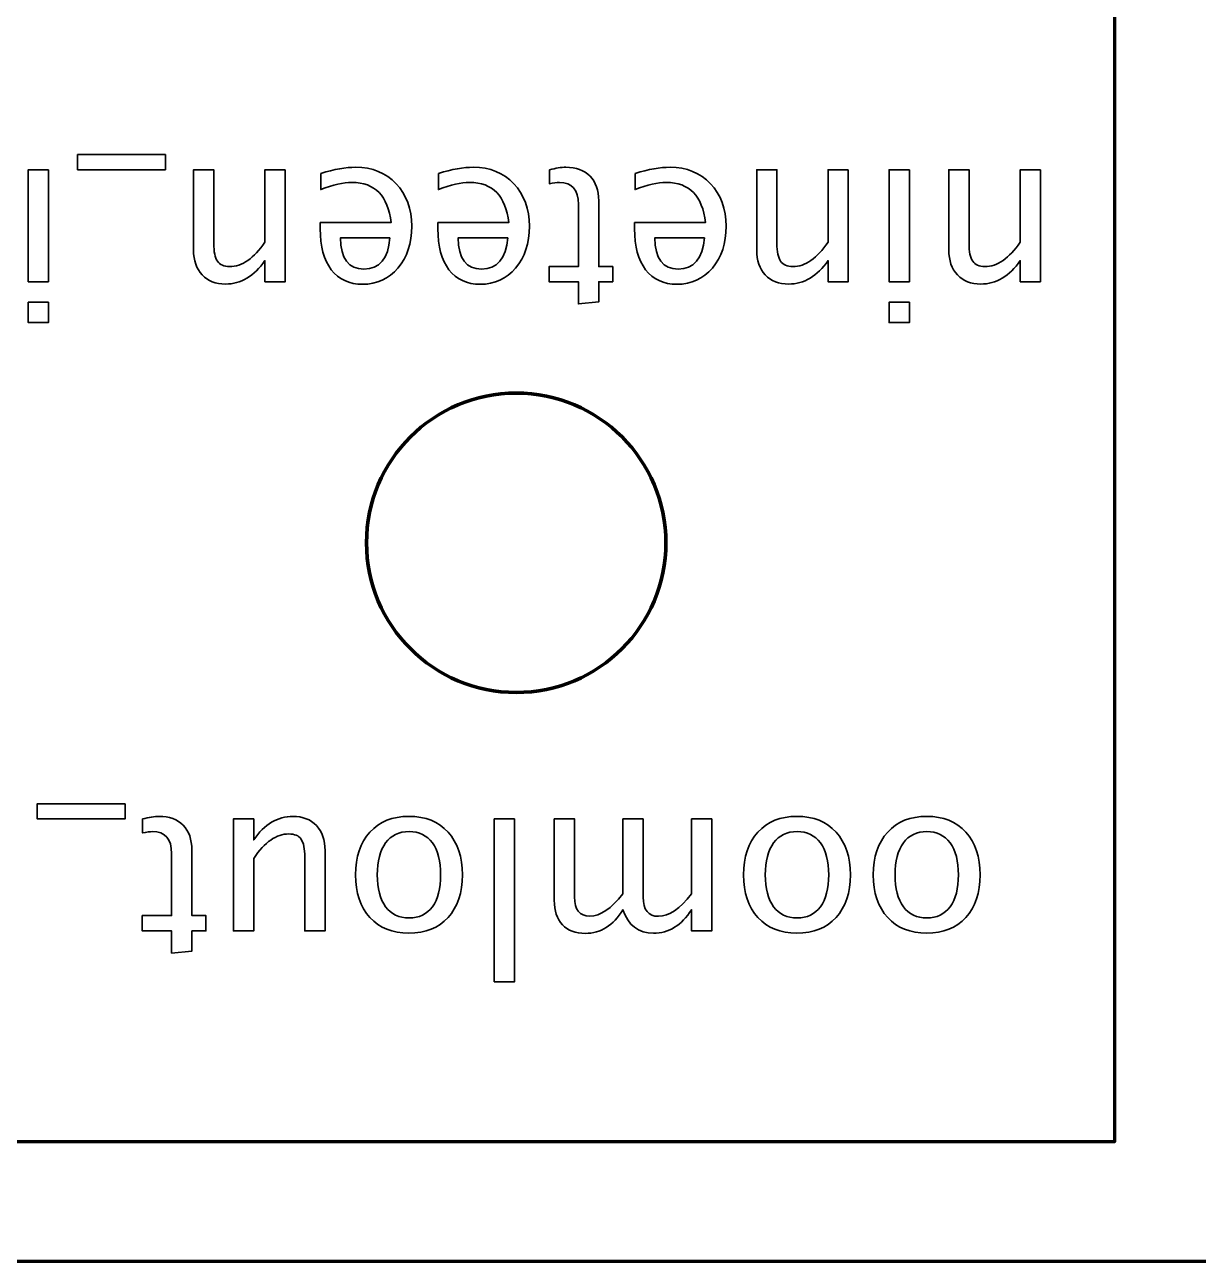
# Model space of a CAD drawing. Header units: centimetres. Extents: x -42 to 42, y -79 to 44.
# Drawn here: x 14.805 to 16.765, y -17.2 to -15.135 of the extents above; entities that cross this region are included whole.
import ezdxf

# ---------------------------------------------------------------- set-up
doc = ezdxf.new("R2010")
doc.units = ezdxf.units.CM
doc.header["$MEASUREMENT"] = 0
doc.layers.add('Layer 1', color=7, linetype='Continuous')

msp = doc.modelspace()

# ---------------------------------------------------------------- linework, layer by layer
at = {"layer": 'Layer 1', "color": 30, "lineweight": 106}
for points in [[(-18.37401, -17.00001), (16.62599, -17.00001), (16.62599, -13.00001), (-18.37401, -13.00001), (-18.37401, -17.00001)], [(12.62599, -17.00001), (16.62599, -17.00001), (16.62599, -13.00001), (12.62599, -13.00001), (12.62599, -17.00001)], [(14.62599, -17.00001), (16.62599, -17.00001), (16.62599, -15.00001), (14.62599, -15.00001), (14.62599, -17.00001)]]:
    msp.add_lwpolyline(points, close=True, dxfattribs=at)
at = {"layer": 'Layer 1', "color": 5, "lineweight": 106}
for points in [[(-18.374, -17), (16.626, -17), (16.626, -13), (-18.374, -13), (-18.374, -17)], [(12.626, -17), (16.626, -17), (16.626, -13), (12.626, -13), (12.626, -17)], [(14.626, -17), (16.626, -17), (16.626, -15), (14.626, -15), (14.626, -17)]]:
    msp.add_lwpolyline(points, close=True, dxfattribs=at)
at = {"layer": 'Layer 1', "color": 30, "lineweight": 106}
msp.add_ellipse((15.626, -16), major_axis=(0, 0.25), ratio=1, dxfattribs=at)
at = {"layer": 'Layer 1', "color": 5, "lineweight": 106}
msp.add_ellipse((15.62601, -15.99999), major_axis=(0, 0.25), ratio=1, dxfattribs=at)
at = {"layer": 'Layer 1', "lineweight": 106}
for points, knots in [([(23.08201, -13.29998), (23.08201, -13.29998), (23.08201, -16.69998), (23.08201, -16.69998), (23.08201, -16.69998), (23.08201, -16.97612), (22.85815, -17.19998), (22.58201, -17.19998), (22.58201, -17.19998), (22.58201, -17.19998), (13.18201, -17.19998), (13.18201, -17.19998), (13.18201, -17.19998), (12.90587, -17.19998), (12.68201, -16.97612), (12.68201, -16.69998), (12.68201, -16.69998), (12.68201, -16.69998), (12.68201, -13.29998), (12.68201, -13.29998), (12.68201, -13.29998), (12.68201, -13.02384), (12.90587, -12.79998), (13.18201, -12.79998), (13.18201, -12.79998), (13.18201, -12.79998), (22.58201, -12.79998), (22.58201, -12.79998), (22.58201, -12.79998), (22.85815, -12.79998), (23.08201, -13.02384), (23.08201, -13.29998)], [0, 0, 0, 0, 0.1111111, 0.1111111, 0.1111111, 0.1111111, 0.2222222, 0.2222222, 0.2222222, 0.2222222, 0.3333333, 0.3333333, 0.3333333, 0.3333333, 0.4444444, 0.4444444, 0.4444444, 0.4444444, 0.5555556, 0.5555556, 0.5555556, 0.5555556, 0.6666667, 0.6666667, 0.6666667, 0.6666667, 0.7777778, 0.7777778, 0.7777778, 0.7777778, 1, 1, 1, 1]), ([(15.62601, -16.24999), (15.48794, -16.24999), (15.37601, -16.13806), (15.37601, -15.99999), (15.37601, -15.99999), (15.37601, -15.86192), (15.48794, -15.74999), (15.62601, -15.74999), (15.62601, -15.74999), (15.76408, -15.74999), (15.87601, -15.86192), (15.87601, -15.99999), (15.87601, -15.99999), (15.87601, -16.13806), (15.76408, -16.24999), (15.62601, -16.24999)], [0, 0, 0, 0, 0.2, 0.2, 0.2, 0.2, 0.4, 0.4, 0.4, 0.4, 0.6, 0.6, 0.6, 0.6, 1, 1, 1, 1])]:
    msp.add_open_spline(points, degree=3, knots=knots, dxfattribs=at)
at = {"layer": 'Layer 1', "color": 5, "lineweight": 35}
for points, knots in [([(15.04026, -15.35158), (15.04026, -15.35158), (15.04026, -15.37698), (15.04026, -15.37698), (15.04026, -15.37698), (15.04026, -15.37698), (14.89351, -15.37698), (14.89351, -15.37698), (14.89351, -15.37698), (14.89351, -15.37698), (14.89351, -15.35158), (14.89351, -15.35158), (14.89351, -15.35158), (14.89351, -15.35158), (15.04026, -15.35158), (15.04026, -15.35158)], [0, 0, 0, 0, 0.2, 0.2, 0.2, 0.2, 0.4, 0.4, 0.4, 0.4, 0.6, 0.6, 0.6, 0.6, 1, 1, 1, 1]), ([(14.84482, -15.37698), (14.84482, -15.37698), (14.84482, -15.56395), (14.84482, -15.56395), (14.84482, -15.56395), (14.84482, -15.56395), (14.81096, -15.56395), (14.81096, -15.56395), (14.81096, -15.56395), (14.81096, -15.56395), (14.81096, -15.37698), (14.81096, -15.37698), (14.81096, -15.37698), (14.81096, -15.37698), (14.84482, -15.37698), (14.84482, -15.37698)], [0, 0, 0, 0, 0.2, 0.2, 0.2, 0.2, 0.4, 0.4, 0.4, 0.4, 0.6, 0.6, 0.6, 0.6, 1, 1, 1, 1]), ([(15.24017, -15.37698), (15.24017, -15.37698), (15.24017, -15.56395), (15.24017, -15.56395), (15.24017, -15.56395), (15.24017, -15.56395), (15.20631, -15.56395), (15.20631, -15.56395), (15.20631, -15.56395), (15.20631, -15.56395), (15.20631, -15.52862), (15.20631, -15.52862), (15.20631, -15.52862), (15.18837, -15.55478), (15.16638, -15.56783), (15.1404, -15.56783), (15.1404, -15.56783), (15.12405, -15.56783), (15.11106, -15.56272), (15.10147, -15.55243), (15.10147, -15.55243), (15.09189, -15.5422), (15.08707, -15.52838), (15.08707, -15.5111), (15.08707, -15.5111), (15.08707, -15.5111), (15.08707, -15.37698), (15.08707, -15.37698), (15.08707, -15.37698), (15.08707, -15.37698), (15.12093, -15.37698), (15.12093, -15.37698), (15.12093, -15.37698), (15.12093, -15.37698), (15.12093, -15.50004), (15.12093, -15.50004), (15.12093, -15.50004), (15.12093, -15.51392), (15.12299, -15.5238), (15.12705, -15.52967), (15.12705, -15.52967), (15.13116, -15.53561), (15.13793, -15.53855), (15.14739, -15.53855), (15.14739, -15.53855), (15.16821, -15.53855), (15.1879, -15.52497), (15.20631, -15.49781), (15.20631, -15.49781), (15.20631, -15.49781), (15.20631, -15.37698), (15.20631, -15.37698), (15.20631, -15.37698), (15.20631, -15.37698), (15.24017, -15.37698), (15.24017, -15.37698)], [0, 0, 0, 0, 0.0666667, 0.0666667, 0.0666667, 0.0666667, 0.1333333, 0.1333333, 0.1333333, 0.1333333, 0.2, 0.2, 0.2, 0.2, 0.2666667, 0.2666667, 0.2666667, 0.2666667, 0.3333333, 0.3333333, 0.3333333, 0.3333333, 0.4, 0.4, 0.4, 0.4, 0.4666667, 0.4666667, 0.4666667, 0.4666667, 0.5333333, 0.5333333, 0.5333333, 0.5333333, 0.6, 0.6, 0.6, 0.6, 0.6666667, 0.6666667, 0.6666667, 0.6666667, 0.7333333, 0.7333333, 0.7333333, 0.7333333, 0.8, 0.8, 0.8, 0.8, 0.8666667, 0.8666667, 0.8666667, 0.8666667, 1, 1, 1, 1]), ([(15.2995, -15.38298), (15.32226, -15.37616), (15.34172, -15.37275), (15.35795, -15.37275), (15.35795, -15.37275), (15.38564, -15.37275), (15.40816, -15.38192), (15.4255, -15.4002), (15.4255, -15.4002), (15.44285, -15.41849), (15.45155, -15.44219), (15.45155, -15.47135), (15.45155, -15.47135), (15.45155, -15.49963), (15.44391, -15.52285), (15.42856, -15.54102), (15.42856, -15.54102), (15.41321, -15.55913), (15.39358, -15.56819), (15.36965, -15.56819), (15.36965, -15.56819), (15.34701, -15.56819), (15.32949, -15.56013), (15.31714, -15.54402), (15.31714, -15.54402), (15.30479, -15.52791), (15.29862, -15.5051), (15.29862, -15.47552), (15.29862, -15.47552), (15.29862, -15.47552), (15.2988, -15.46518), (15.2988, -15.46518), (15.2988, -15.46518), (15.2988, -15.46518), (15.41698, -15.46518), (15.41698, -15.46518), (15.41698, -15.46518), (15.41204, -15.42049), (15.39022, -15.39815), (15.3516, -15.39815), (15.3516, -15.39815), (15.33743, -15.39815), (15.32008, -15.40214), (15.2995, -15.41014), (15.2995, -15.41014), (15.2995, -15.41014), (15.2995, -15.38298), (15.2995, -15.38298)], [0, 0, 0, 0, 0.0769231, 0.0769231, 0.0769231, 0.0769231, 0.1538462, 0.1538462, 0.1538462, 0.1538462, 0.2307692, 0.2307692, 0.2307692, 0.2307692, 0.3076923, 0.3076923, 0.3076923, 0.3076923, 0.3846154, 0.3846154, 0.3846154, 0.3846154, 0.4615385, 0.4615385, 0.4615385, 0.4615385, 0.5384615, 0.5384615, 0.5384615, 0.5384615, 0.6153846, 0.6153846, 0.6153846, 0.6153846, 0.6923077, 0.6923077, 0.6923077, 0.6923077, 0.7692308, 0.7692308, 0.7692308, 0.7692308, 0.8461538, 0.8461538, 0.8461538, 0.8461538, 1, 1, 1, 1]), ([(15.49606, -15.38298), (15.51882, -15.37616), (15.53828, -15.37275), (15.55451, -15.37275), (15.55451, -15.37275), (15.5822, -15.37275), (15.60472, -15.38192), (15.62206, -15.4002), (15.62206, -15.4002), (15.63941, -15.41849), (15.64811, -15.44219), (15.64811, -15.47135), (15.64811, -15.47135), (15.64811, -15.49963), (15.64047, -15.52285), (15.62512, -15.54102), (15.62512, -15.54102), (15.60977, -15.55913), (15.59014, -15.56819), (15.56621, -15.56819), (15.56621, -15.56819), (15.54357, -15.56819), (15.52605, -15.56013), (15.5137, -15.54402), (15.5137, -15.54402), (15.50135, -15.52791), (15.49518, -15.5051), (15.49518, -15.47552), (15.49518, -15.47552), (15.49518, -15.47552), (15.49536, -15.46518), (15.49536, -15.46518), (15.49536, -15.46518), (15.49536, -15.46518), (15.61354, -15.46518), (15.61354, -15.46518), (15.61354, -15.46518), (15.6086, -15.42049), (15.58678, -15.39815), (15.54816, -15.39815), (15.54816, -15.39815), (15.53399, -15.39815), (15.51664, -15.40214), (15.49606, -15.41014), (15.49606, -15.41014), (15.49606, -15.41014), (15.49606, -15.38298), (15.49606, -15.38298)], [0, 0, 0, 0, 0.0769231, 0.0769231, 0.0769231, 0.0769231, 0.1538462, 0.1538462, 0.1538462, 0.1538462, 0.2307692, 0.2307692, 0.2307692, 0.2307692, 0.3076923, 0.3076923, 0.3076923, 0.3076923, 0.3846154, 0.3846154, 0.3846154, 0.3846154, 0.4615385, 0.4615385, 0.4615385, 0.4615385, 0.5384615, 0.5384615, 0.5384615, 0.5384615, 0.6153846, 0.6153846, 0.6153846, 0.6153846, 0.6923077, 0.6923077, 0.6923077, 0.6923077, 0.7692308, 0.7692308, 0.7692308, 0.7692308, 0.8461538, 0.8461538, 0.8461538, 0.8461538, 1, 1, 1, 1]), ([(15.68162, -15.37704), (15.69209, -15.37416), (15.7012, -15.37275), (15.70891, -15.37275), (15.70891, -15.37275), (15.72619, -15.37275), (15.73966, -15.37769), (15.7493, -15.38756), (15.7493, -15.38756), (15.759, -15.39744), (15.76382, -15.41114), (15.76382, -15.42872), (15.76382, -15.42872), (15.76382, -15.42872), (15.76382, -15.53855), (15.76382, -15.53855), (15.76382, -15.53855), (15.76382, -15.53855), (15.78722, -15.53855), (15.78722, -15.53855), (15.78722, -15.53855), (15.78722, -15.53855), (15.78722, -15.56395), (15.78722, -15.56395), (15.78722, -15.56395), (15.78722, -15.56395), (15.76382, -15.56395), (15.76382, -15.56395), (15.76382, -15.56395), (15.76382, -15.56395), (15.76382, -15.59776), (15.76382, -15.59776), (15.76382, -15.59776), (15.76382, -15.59776), (15.72996, -15.601), (15.72996, -15.601), (15.72996, -15.601), (15.72996, -15.601), (15.72996, -15.56395), (15.72996, -15.56395), (15.72996, -15.56395), (15.72996, -15.56395), (15.68092, -15.56395), (15.68092, -15.56395), (15.68092, -15.56395), (15.68092, -15.56395), (15.68092, -15.53855), (15.68092, -15.53855), (15.68092, -15.53855), (15.68092, -15.53855), (15.72996, -15.53855), (15.72996, -15.53855), (15.72996, -15.53855), (15.72996, -15.53855), (15.72996, -15.43484), (15.72996, -15.43484), (15.72996, -15.43484), (15.72996, -15.41038), (15.71931, -15.39815), (15.69809, -15.39815), (15.69809, -15.39815), (15.69356, -15.39815), (15.68809, -15.39891), (15.68162, -15.40038), (15.68162, -15.40038), (15.68162, -15.40038), (15.68162, -15.37704), (15.68162, -15.37704)], [0, 0, 0, 0, 0.0555556, 0.0555556, 0.0555556, 0.0555556, 0.1111111, 0.1111111, 0.1111111, 0.1111111, 0.1666667, 0.1666667, 0.1666667, 0.1666667, 0.2222222, 0.2222222, 0.2222222, 0.2222222, 0.2777778, 0.2777778, 0.2777778, 0.2777778, 0.3333333, 0.3333333, 0.3333333, 0.3333333, 0.3888889, 0.3888889, 0.3888889, 0.3888889, 0.4444444, 0.4444444, 0.4444444, 0.4444444, 0.5, 0.5, 0.5, 0.5, 0.5555556, 0.5555556, 0.5555556, 0.5555556, 0.6111111, 0.6111111, 0.6111111, 0.6111111, 0.6666667, 0.6666667, 0.6666667, 0.6666667, 0.7222222, 0.7222222, 0.7222222, 0.7222222, 0.7777778, 0.7777778, 0.7777778, 0.7777778, 0.8333333, 0.8333333, 0.8333333, 0.8333333, 0.8888889, 0.8888889, 0.8888889, 0.8888889, 1, 1, 1, 1]), ([(15.82456, -15.38298), (15.84732, -15.37616), (15.86678, -15.37275), (15.88301, -15.37275), (15.88301, -15.37275), (15.9107, -15.37275), (15.93322, -15.38192), (15.95056, -15.4002), (15.95056, -15.4002), (15.96791, -15.41849), (15.97661, -15.44219), (15.97661, -15.47135), (15.97661, -15.47135), (15.97661, -15.49963), (15.96897, -15.52285), (15.95362, -15.54102), (15.95362, -15.54102), (15.93827, -15.55913), (15.91864, -15.56819), (15.89471, -15.56819), (15.89471, -15.56819), (15.87207, -15.56819), (15.85455, -15.56013), (15.8422, -15.54402), (15.8422, -15.54402), (15.82985, -15.52791), (15.82368, -15.5051), (15.82368, -15.47552), (15.82368, -15.47552), (15.82368, -15.47552), (15.82386, -15.46518), (15.82386, -15.46518), (15.82386, -15.46518), (15.82386, -15.46518), (15.94204, -15.46518), (15.94204, -15.46518), (15.94204, -15.46518), (15.9371, -15.42049), (15.91528, -15.39815), (15.87666, -15.39815), (15.87666, -15.39815), (15.86249, -15.39815), (15.84514, -15.40214), (15.82456, -15.41014), (15.82456, -15.41014), (15.82456, -15.41014), (15.82456, -15.38298), (15.82456, -15.38298)], [0, 0, 0, 0, 0.0769231, 0.0769231, 0.0769231, 0.0769231, 0.1538462, 0.1538462, 0.1538462, 0.1538462, 0.2307692, 0.2307692, 0.2307692, 0.2307692, 0.3076923, 0.3076923, 0.3076923, 0.3076923, 0.3846154, 0.3846154, 0.3846154, 0.3846154, 0.4615385, 0.4615385, 0.4615385, 0.4615385, 0.5384615, 0.5384615, 0.5384615, 0.5384615, 0.6153846, 0.6153846, 0.6153846, 0.6153846, 0.6923077, 0.6923077, 0.6923077, 0.6923077, 0.7692308, 0.7692308, 0.7692308, 0.7692308, 0.8461538, 0.8461538, 0.8461538, 0.8461538, 1, 1, 1, 1]), ([(16.18075, -15.37698), (16.18075, -15.37698), (16.18075, -15.56395), (16.18075, -15.56395), (16.18075, -15.56395), (16.18075, -15.56395), (16.14689, -15.56395), (16.14689, -15.56395), (16.14689, -15.56395), (16.14689, -15.56395), (16.14689, -15.52862), (16.14689, -15.52862), (16.14689, -15.52862), (16.12895, -15.55478), (16.10696, -15.56783), (16.08098, -15.56783), (16.08098, -15.56783), (16.06463, -15.56783), (16.05164, -15.56272), (16.04205, -15.55243), (16.04205, -15.55243), (16.03247, -15.5422), (16.02765, -15.52838), (16.02765, -15.5111), (16.02765, -15.5111), (16.02765, -15.5111), (16.02765, -15.37698), (16.02765, -15.37698), (16.02765, -15.37698), (16.02765, -15.37698), (16.06151, -15.37698), (16.06151, -15.37698), (16.06151, -15.37698), (16.06151, -15.37698), (16.06151, -15.50004), (16.06151, -15.50004), (16.06151, -15.50004), (16.06151, -15.51392), (16.06357, -15.5238), (16.06763, -15.52967), (16.06763, -15.52967), (16.07174, -15.53561), (16.07851, -15.53855), (16.08797, -15.53855), (16.08797, -15.53855), (16.10879, -15.53855), (16.12848, -15.52497), (16.14689, -15.49781), (16.14689, -15.49781), (16.14689, -15.49781), (16.14689, -15.37698), (16.14689, -15.37698), (16.14689, -15.37698), (16.14689, -15.37698), (16.18075, -15.37698), (16.18075, -15.37698)], [0, 0, 0, 0, 0.0666667, 0.0666667, 0.0666667, 0.0666667, 0.1333333, 0.1333333, 0.1333333, 0.1333333, 0.2, 0.2, 0.2, 0.2, 0.2666667, 0.2666667, 0.2666667, 0.2666667, 0.3333333, 0.3333333, 0.3333333, 0.3333333, 0.4, 0.4, 0.4, 0.4, 0.4666667, 0.4666667, 0.4666667, 0.4666667, 0.5333333, 0.5333333, 0.5333333, 0.5333333, 0.6, 0.6, 0.6, 0.6, 0.6666667, 0.6666667, 0.6666667, 0.6666667, 0.7333333, 0.7333333, 0.7333333, 0.7333333, 0.8, 0.8, 0.8, 0.8, 0.8666667, 0.8666667, 0.8666667, 0.8666667, 1, 1, 1, 1]), ([(16.2827, -15.37698), (16.2827, -15.37698), (16.2827, -15.56395), (16.2827, -15.56395), (16.2827, -15.56395), (16.2827, -15.56395), (16.24884, -15.56395), (16.24884, -15.56395), (16.24884, -15.56395), (16.24884, -15.56395), (16.24884, -15.37698), (16.24884, -15.37698), (16.24884, -15.37698), (16.24884, -15.37698), (16.2827, -15.37698), (16.2827, -15.37698)], [0, 0, 0, 0, 0.2, 0.2, 0.2, 0.2, 0.4, 0.4, 0.4, 0.4, 0.6, 0.6, 0.6, 0.6, 1, 1, 1, 1]), ([(16.50166, -15.37698), (16.50166, -15.37698), (16.50166, -15.56395), (16.50166, -15.56395), (16.50166, -15.56395), (16.50166, -15.56395), (16.4678, -15.56395), (16.4678, -15.56395), (16.4678, -15.56395), (16.4678, -15.56395), (16.4678, -15.52862), (16.4678, -15.52862), (16.4678, -15.52862), (16.44986, -15.55478), (16.42787, -15.56783), (16.40189, -15.56783), (16.40189, -15.56783), (16.38554, -15.56783), (16.37255, -15.56272), (16.36296, -15.55243), (16.36296, -15.55243), (16.35338, -15.5422), (16.34856, -15.52838), (16.34856, -15.5111), (16.34856, -15.5111), (16.34856, -15.5111), (16.34856, -15.37698), (16.34856, -15.37698), (16.34856, -15.37698), (16.34856, -15.37698), (16.38242, -15.37698), (16.38242, -15.37698), (16.38242, -15.37698), (16.38242, -15.37698), (16.38242, -15.50004), (16.38242, -15.50004), (16.38242, -15.50004), (16.38242, -15.51392), (16.38448, -15.5238), (16.38854, -15.52967), (16.38854, -15.52967), (16.39265, -15.53561), (16.39942, -15.53855), (16.40888, -15.53855), (16.40888, -15.53855), (16.4297, -15.53855), (16.44939, -15.52497), (16.4678, -15.49781), (16.4678, -15.49781), (16.4678, -15.49781), (16.4678, -15.37698), (16.4678, -15.37698), (16.4678, -15.37698), (16.4678, -15.37698), (16.50166, -15.37698), (16.50166, -15.37698)], [0, 0, 0, 0, 0.0666667, 0.0666667, 0.0666667, 0.0666667, 0.1333333, 0.1333333, 0.1333333, 0.1333333, 0.2, 0.2, 0.2, 0.2, 0.2666667, 0.2666667, 0.2666667, 0.2666667, 0.3333333, 0.3333333, 0.3333333, 0.3333333, 0.4, 0.4, 0.4, 0.4, 0.4666667, 0.4666667, 0.4666667, 0.4666667, 0.5333333, 0.5333333, 0.5333333, 0.5333333, 0.6, 0.6, 0.6, 0.6, 0.6666667, 0.6666667, 0.6666667, 0.6666667, 0.7333333, 0.7333333, 0.7333333, 0.7333333, 0.8, 0.8, 0.8, 0.8, 0.8666667, 0.8666667, 0.8666667, 0.8666667, 1, 1, 1, 1]), ([(15.41521, -15.49058), (15.41521, -15.49058), (15.33266, -15.49058), (15.33266, -15.49058), (15.33266, -15.49058), (15.33266, -15.52538), (15.34566, -15.54279), (15.37159, -15.54279), (15.37159, -15.54279), (15.39769, -15.54279), (15.41221, -15.52538), (15.41521, -15.49058)], [0, 0, 0, 0, 0.25, 0.25, 0.25, 0.25, 0.5, 0.5, 0.5, 0.5, 1, 1, 1, 1]), ([(15.61177, -15.49058), (15.61177, -15.49058), (15.52922, -15.49058), (15.52922, -15.49058), (15.52922, -15.49058), (15.52922, -15.52538), (15.54222, -15.54279), (15.56815, -15.54279), (15.56815, -15.54279), (15.59425, -15.54279), (15.60877, -15.52538), (15.61177, -15.49058)], [0, 0, 0, 0, 0.25, 0.25, 0.25, 0.25, 0.5, 0.5, 0.5, 0.5, 1, 1, 1, 1]), ([(15.94027, -15.49058), (15.94027, -15.49058), (15.85772, -15.49058), (15.85772, -15.49058), (15.85772, -15.49058), (15.85772, -15.52538), (15.87072, -15.54279), (15.89665, -15.54279), (15.89665, -15.54279), (15.92275, -15.54279), (15.93727, -15.52538), (15.94027, -15.49058)], [0, 0, 0, 0, 0.25, 0.25, 0.25, 0.25, 0.5, 0.5, 0.5, 0.5, 1, 1, 1, 1]), ([(14.84482, -15.59817), (14.84482, -15.59817), (14.84482, -15.63204), (14.84482, -15.63204), (14.84482, -15.63204), (14.84482, -15.63204), (14.81096, -15.63204), (14.81096, -15.63204), (14.81096, -15.63204), (14.81096, -15.63204), (14.81096, -15.59817), (14.81096, -15.59817), (14.81096, -15.59817), (14.81096, -15.59817), (14.84482, -15.59817), (14.84482, -15.59817)], [0, 0, 0, 0, 0.2, 0.2, 0.2, 0.2, 0.4, 0.4, 0.4, 0.4, 0.6, 0.6, 0.6, 0.6, 1, 1, 1, 1]), ([(16.2827, -15.59817), (16.2827, -15.59817), (16.2827, -15.63204), (16.2827, -15.63204), (16.2827, -15.63204), (16.2827, -15.63204), (16.24884, -15.63204), (16.24884, -15.63204), (16.24884, -15.63204), (16.24884, -15.63204), (16.24884, -15.59817), (16.24884, -15.59817), (16.24884, -15.59817), (16.24884, -15.59817), (16.2827, -15.59817), (16.2827, -15.59817)], [0, 0, 0, 0, 0.2, 0.2, 0.2, 0.2, 0.4, 0.4, 0.4, 0.4, 0.6, 0.6, 0.6, 0.6, 1, 1, 1, 1]), ([(14.97281, -16.43578), (14.97281, -16.43578), (14.97281, -16.46118), (14.97281, -16.46118), (14.97281, -16.46118), (14.97281, -16.46118), (14.82606, -16.46118), (14.82606, -16.46118), (14.82606, -16.46118), (14.82606, -16.46118), (14.82606, -16.43578), (14.82606, -16.43578), (14.82606, -16.43578), (14.82606, -16.43578), (14.97281, -16.43578), (14.97281, -16.43578)], [0, 0, 0, 0, 0.2, 0.2, 0.2, 0.2, 0.4, 0.4, 0.4, 0.4, 0.6, 0.6, 0.6, 0.6, 1, 1, 1, 1]), ([(15.00209, -16.46124), (15.01256, -16.45836), (15.02167, -16.45695), (15.02938, -16.45695), (15.02938, -16.45695), (15.04666, -16.45695), (15.06013, -16.46189), (15.06977, -16.47176), (15.06977, -16.47176), (15.07947, -16.48164), (15.08429, -16.49534), (15.08429, -16.51292), (15.08429, -16.51292), (15.08429, -16.51292), (15.08429, -16.62275), (15.08429, -16.62275), (15.08429, -16.62275), (15.08429, -16.62275), (15.10769, -16.62275), (15.10769, -16.62275), (15.10769, -16.62275), (15.10769, -16.62275), (15.10769, -16.64815), (15.10769, -16.64815), (15.10769, -16.64815), (15.10769, -16.64815), (15.08429, -16.64815), (15.08429, -16.64815), (15.08429, -16.64815), (15.08429, -16.64815), (15.08429, -16.68196), (15.08429, -16.68196), (15.08429, -16.68196), (15.08429, -16.68196), (15.05043, -16.6852), (15.05043, -16.6852), (15.05043, -16.6852), (15.05043, -16.6852), (15.05043, -16.64815), (15.05043, -16.64815), (15.05043, -16.64815), (15.05043, -16.64815), (15.00139, -16.64815), (15.00139, -16.64815), (15.00139, -16.64815), (15.00139, -16.64815), (15.00139, -16.62275), (15.00139, -16.62275), (15.00139, -16.62275), (15.00139, -16.62275), (15.05043, -16.62275), (15.05043, -16.62275), (15.05043, -16.62275), (15.05043, -16.62275), (15.05043, -16.51904), (15.05043, -16.51904), (15.05043, -16.51904), (15.05043, -16.49458), (15.03978, -16.48235), (15.01856, -16.48235), (15.01856, -16.48235), (15.01403, -16.48235), (15.00856, -16.48311), (15.00209, -16.48458), (15.00209, -16.48458), (15.00209, -16.48458), (15.00209, -16.46124), (15.00209, -16.46124)], [0, 0, 0, 0, 0.0555556, 0.0555556, 0.0555556, 0.0555556, 0.1111111, 0.1111111, 0.1111111, 0.1111111, 0.1666667, 0.1666667, 0.1666667, 0.1666667, 0.2222222, 0.2222222, 0.2222222, 0.2222222, 0.2777778, 0.2777778, 0.2777778, 0.2777778, 0.3333333, 0.3333333, 0.3333333, 0.3333333, 0.3888889, 0.3888889, 0.3888889, 0.3888889, 0.4444444, 0.4444444, 0.4444444, 0.4444444, 0.5, 0.5, 0.5, 0.5, 0.5555556, 0.5555556, 0.5555556, 0.5555556, 0.6111111, 0.6111111, 0.6111111, 0.6111111, 0.6666667, 0.6666667, 0.6666667, 0.6666667, 0.7222222, 0.7222222, 0.7222222, 0.7222222, 0.7777778, 0.7777778, 0.7777778, 0.7777778, 0.8333333, 0.8333333, 0.8333333, 0.8333333, 0.8888889, 0.8888889, 0.8888889, 0.8888889, 1, 1, 1, 1]), ([(15.18754, -16.46118), (15.18754, -16.46118), (15.18754, -16.49634), (15.18754, -16.49634), (15.18754, -16.49634), (15.20559, -16.47006), (15.22752, -16.45695), (15.25327, -16.45695), (15.25327, -16.45695), (15.26962, -16.45695), (15.28261, -16.46206), (15.29226, -16.47235), (15.29226, -16.47235), (15.30196, -16.48264), (15.30678, -16.49646), (15.30678, -16.51392), (15.30678, -16.51392), (15.30678, -16.51392), (15.30678, -16.64815), (15.30678, -16.64815), (15.30678, -16.64815), (15.30678, -16.64815), (15.27291, -16.64815), (15.27291, -16.64815), (15.27291, -16.64815), (15.27291, -16.64815), (15.27291, -16.52497), (15.27291, -16.52497), (15.27291, -16.52497), (15.27291, -16.51092), (15.27086, -16.50099), (15.2668, -16.49511), (15.2668, -16.49511), (15.26268, -16.48917), (15.25586, -16.48623), (15.24628, -16.48623), (15.24628, -16.48623), (15.22558, -16.48623), (15.206, -16.49981), (15.18754, -16.52703), (15.18754, -16.52703), (15.18754, -16.52703), (15.18754, -16.64815), (15.18754, -16.64815), (15.18754, -16.64815), (15.18754, -16.64815), (15.15367, -16.64815), (15.15367, -16.64815), (15.15367, -16.64815), (15.15367, -16.64815), (15.15367, -16.46118), (15.15367, -16.46118), (15.15367, -16.46118), (15.15367, -16.46118), (15.18754, -16.46118), (15.18754, -16.46118)], [0, 0, 0, 0, 0.0666667, 0.0666667, 0.0666667, 0.0666667, 0.1333333, 0.1333333, 0.1333333, 0.1333333, 0.2, 0.2, 0.2, 0.2, 0.2666667, 0.2666667, 0.2666667, 0.2666667, 0.3333333, 0.3333333, 0.3333333, 0.3333333, 0.4, 0.4, 0.4, 0.4, 0.4666667, 0.4666667, 0.4666667, 0.4666667, 0.5333333, 0.5333333, 0.5333333, 0.5333333, 0.6, 0.6, 0.6, 0.6, 0.6666667, 0.6666667, 0.6666667, 0.6666667, 0.7333333, 0.7333333, 0.7333333, 0.7333333, 0.8, 0.8, 0.8, 0.8, 0.8666667, 0.8666667, 0.8666667, 0.8666667, 1, 1, 1, 1]), ([(15.44695, -16.45695), (15.4744, -16.45695), (15.49616, -16.46571), (15.51215, -16.48323), (15.51215, -16.48323), (15.5282, -16.50075), (15.5362, -16.52456), (15.5362, -16.55461), (15.5362, -16.55461), (15.5362, -16.58459), (15.5282, -16.60835), (15.51215, -16.62581), (15.51215, -16.62581), (15.49616, -16.64327), (15.4744, -16.65203), (15.44695, -16.65203), (15.44695, -16.65203), (15.41949, -16.65203), (15.39773, -16.64327), (15.38174, -16.62581), (15.38174, -16.62581), (15.36569, -16.60835), (15.35769, -16.58459), (15.35769, -16.55461), (15.35769, -16.55461), (15.35769, -16.52456), (15.36569, -16.50075), (15.38174, -16.48323), (15.38174, -16.48323), (15.39773, -16.46571), (15.41949, -16.45695), (15.44695, -16.45695)], [0, 0, 0, 0, 0.1111111, 0.1111111, 0.1111111, 0.1111111, 0.2222222, 0.2222222, 0.2222222, 0.2222222, 0.3333333, 0.3333333, 0.3333333, 0.3333333, 0.4444444, 0.4444444, 0.4444444, 0.4444444, 0.5555556, 0.5555556, 0.5555556, 0.5555556, 0.6666667, 0.6666667, 0.6666667, 0.6666667, 0.7777778, 0.7777778, 0.7777778, 0.7777778, 1, 1, 1, 1]), ([(16.095, -16.45695), (16.12245, -16.45695), (16.14421, -16.46571), (16.1602, -16.48323), (16.1602, -16.48323), (16.17625, -16.50075), (16.18425, -16.52456), (16.18425, -16.55461), (16.18425, -16.55461), (16.18425, -16.58459), (16.17625, -16.60835), (16.1602, -16.62581), (16.1602, -16.62581), (16.14421, -16.64327), (16.12245, -16.65203), (16.095, -16.65203), (16.095, -16.65203), (16.06754, -16.65203), (16.04578, -16.64327), (16.02979, -16.62581), (16.02979, -16.62581), (16.01374, -16.60835), (16.00574, -16.58459), (16.00574, -16.55461), (16.00574, -16.55461), (16.00574, -16.52456), (16.01374, -16.50075), (16.02979, -16.48323), (16.02979, -16.48323), (16.04578, -16.46571), (16.06754, -16.45695), (16.095, -16.45695)], [0, 0, 0, 0, 0.1111111, 0.1111111, 0.1111111, 0.1111111, 0.2222222, 0.2222222, 0.2222222, 0.2222222, 0.3333333, 0.3333333, 0.3333333, 0.3333333, 0.4444444, 0.4444444, 0.4444444, 0.4444444, 0.5555556, 0.5555556, 0.5555556, 0.5555556, 0.6666667, 0.6666667, 0.6666667, 0.6666667, 0.7777778, 0.7777778, 0.7777778, 0.7777778, 1, 1, 1, 1]), ([(16.31172, -16.45695), (16.33917, -16.45695), (16.36093, -16.46571), (16.37692, -16.48323), (16.37692, -16.48323), (16.39297, -16.50075), (16.40097, -16.52456), (16.40097, -16.55461), (16.40097, -16.55461), (16.40097, -16.58459), (16.39297, -16.60835), (16.37692, -16.62581), (16.37692, -16.62581), (16.36093, -16.64327), (16.33917, -16.65203), (16.31172, -16.65203), (16.31172, -16.65203), (16.28426, -16.65203), (16.2625, -16.64327), (16.24651, -16.62581), (16.24651, -16.62581), (16.23046, -16.60835), (16.22246, -16.58459), (16.22246, -16.55461), (16.22246, -16.55461), (16.22246, -16.52456), (16.23046, -16.50075), (16.24651, -16.48323), (16.24651, -16.48323), (16.2625, -16.46571), (16.28426, -16.45695), (16.31172, -16.45695)], [0, 0, 0, 0, 0.1111111, 0.1111111, 0.1111111, 0.1111111, 0.2222222, 0.2222222, 0.2222222, 0.2222222, 0.3333333, 0.3333333, 0.3333333, 0.3333333, 0.4444444, 0.4444444, 0.4444444, 0.4444444, 0.5555556, 0.5555556, 0.5555556, 0.5555556, 0.6666667, 0.6666667, 0.6666667, 0.6666667, 0.7777778, 0.7777778, 0.7777778, 0.7777778, 1, 1, 1, 1]), ([(15.62333, -16.46118), (15.62333, -16.46118), (15.62333, -16.73317), (15.62333, -16.73317), (15.62333, -16.73317), (15.62333, -16.73317), (15.58947, -16.73317), (15.58947, -16.73317), (15.58947, -16.73317), (15.58947, -16.73317), (15.58947, -16.46118), (15.58947, -16.46118), (15.58947, -16.46118), (15.58947, -16.46118), (15.62333, -16.46118), (15.62333, -16.46118)], [0, 0, 0, 0, 0.2, 0.2, 0.2, 0.2, 0.4, 0.4, 0.4, 0.4, 0.6, 0.6, 0.6, 0.6, 1, 1, 1, 1]), ([(15.95271, -16.46118), (15.95271, -16.46118), (15.95271, -16.64815), (15.95271, -16.64815), (15.95271, -16.64815), (15.95271, -16.64815), (15.91885, -16.64815), (15.91885, -16.64815), (15.91885, -16.64815), (15.91885, -16.64815), (15.91885, -16.61282), (15.91885, -16.61282), (15.91885, -16.61282), (15.90232, -16.63898), (15.88116, -16.65203), (15.85523, -16.65203), (15.85523, -16.65203), (15.83024, -16.65203), (15.81325, -16.63898), (15.80419, -16.61282), (15.80419, -16.61282), (15.78814, -16.63922), (15.76727, -16.65239), (15.74152, -16.65239), (15.74152, -16.65239), (15.72511, -16.65239), (15.71235, -16.64757), (15.70324, -16.63786), (15.70324, -16.63786), (15.69413, -16.62816), (15.68954, -16.61458), (15.68954, -16.59712), (15.68954, -16.59712), (15.68954, -16.59712), (15.68954, -16.46118), (15.68954, -16.46118), (15.68954, -16.46118), (15.68954, -16.46118), (15.72341, -16.46118), (15.72341, -16.46118), (15.72341, -16.46118), (15.72341, -16.46118), (15.72341, -16.59153), (15.72341, -16.59153), (15.72341, -16.59153), (15.72341, -16.61282), (15.73187, -16.62346), (15.74881, -16.62346), (15.74881, -16.62346), (15.76639, -16.62346), (15.78485, -16.61105), (15.80419, -16.58618), (15.80419, -16.58618), (15.80419, -16.58618), (15.80419, -16.46118), (15.80419, -16.46118), (15.80419, -16.46118), (15.80419, -16.46118), (15.83806, -16.46118), (15.83806, -16.46118), (15.83806, -16.46118), (15.83806, -16.46118), (15.83806, -16.59165), (15.83806, -16.59165), (15.83806, -16.59165), (15.83806, -16.61311), (15.84664, -16.62381), (15.86387, -16.62381), (15.86387, -16.62381), (15.88098, -16.62381), (15.89933, -16.61135), (15.91885, -16.58636), (15.91885, -16.58636), (15.91885, -16.58636), (15.91885, -16.46118), (15.91885, -16.46118), (15.91885, -16.46118), (15.91885, -16.46118), (15.95271, -16.46118), (15.95271, -16.46118)], [0, 0, 0, 0, 0.047619, 0.047619, 0.047619, 0.047619, 0.0952381, 0.0952381, 0.0952381, 0.0952381, 0.1428571, 0.1428571, 0.1428571, 0.1428571, 0.1904762, 0.1904762, 0.1904762, 0.1904762, 0.2380952, 0.2380952, 0.2380952, 0.2380952, 0.2857143, 0.2857143, 0.2857143, 0.2857143, 0.3333333, 0.3333333, 0.3333333, 0.3333333, 0.3809524, 0.3809524, 0.3809524, 0.3809524, 0.4285714, 0.4285714, 0.4285714, 0.4285714, 0.4761905, 0.4761905, 0.4761905, 0.4761905, 0.5238095, 0.5238095, 0.5238095, 0.5238095, 0.5714286, 0.5714286, 0.5714286, 0.5714286, 0.6190476, 0.6190476, 0.6190476, 0.6190476, 0.6666667, 0.6666667, 0.6666667, 0.6666667, 0.7142857, 0.7142857, 0.7142857, 0.7142857, 0.7619048, 0.7619048, 0.7619048, 0.7619048, 0.8095238, 0.8095238, 0.8095238, 0.8095238, 0.8571429, 0.8571429, 0.8571429, 0.8571429, 0.9047619, 0.9047619, 0.9047619, 0.9047619, 1, 1, 1, 1]), ([(15.44701, -16.48235), (15.43025, -16.48235), (15.4172, -16.48864), (15.40791, -16.50128), (15.40791, -16.50128), (15.39867, -16.51386), (15.39403, -16.53162), (15.39403, -16.55461), (15.39403, -16.55461), (15.39403, -16.57748), (15.39867, -16.59524), (15.40791, -16.60782), (15.40791, -16.60782), (15.4172, -16.62034), (15.43025, -16.62663), (15.44701, -16.62663), (15.44701, -16.62663), (15.46382, -16.62663), (15.47687, -16.62034), (15.48605, -16.60782), (15.48605, -16.60782), (15.49528, -16.59524), (15.49986, -16.57748), (15.49986, -16.55461), (15.49986, -16.55461), (15.49986, -16.53162), (15.49528, -16.51386), (15.48605, -16.50128), (15.48605, -16.50128), (15.47687, -16.48864), (15.46382, -16.48235), (15.44701, -16.48235)], [0, 0, 0, 0, 0.1111111, 0.1111111, 0.1111111, 0.1111111, 0.2222222, 0.2222222, 0.2222222, 0.2222222, 0.3333333, 0.3333333, 0.3333333, 0.3333333, 0.4444444, 0.4444444, 0.4444444, 0.4444444, 0.5555556, 0.5555556, 0.5555556, 0.5555556, 0.6666667, 0.6666667, 0.6666667, 0.6666667, 0.7777778, 0.7777778, 0.7777778, 0.7777778, 1, 1, 1, 1]), ([(16.09506, -16.48235), (16.0783, -16.48235), (16.06525, -16.48864), (16.05596, -16.50128), (16.05596, -16.50128), (16.04672, -16.51386), (16.04208, -16.53162), (16.04208, -16.55461), (16.04208, -16.55461), (16.04208, -16.57748), (16.04672, -16.59524), (16.05596, -16.60782), (16.05596, -16.60782), (16.06525, -16.62034), (16.0783, -16.62663), (16.09506, -16.62663), (16.09506, -16.62663), (16.11187, -16.62663), (16.12492, -16.62034), (16.1341, -16.60782), (16.1341, -16.60782), (16.14333, -16.59524), (16.14791, -16.57748), (16.14791, -16.55461), (16.14791, -16.55461), (16.14791, -16.53162), (16.14333, -16.51386), (16.1341, -16.50128), (16.1341, -16.50128), (16.12492, -16.48864), (16.11187, -16.48235), (16.09506, -16.48235)], [0, 0, 0, 0, 0.1111111, 0.1111111, 0.1111111, 0.1111111, 0.2222222, 0.2222222, 0.2222222, 0.2222222, 0.3333333, 0.3333333, 0.3333333, 0.3333333, 0.4444444, 0.4444444, 0.4444444, 0.4444444, 0.5555556, 0.5555556, 0.5555556, 0.5555556, 0.6666667, 0.6666667, 0.6666667, 0.6666667, 0.7777778, 0.7777778, 0.7777778, 0.7777778, 1, 1, 1, 1]), ([(16.31178, -16.48235), (16.29502, -16.48235), (16.28197, -16.48864), (16.27268, -16.50128), (16.27268, -16.50128), (16.26344, -16.51386), (16.2588, -16.53162), (16.2588, -16.55461), (16.2588, -16.55461), (16.2588, -16.57748), (16.26344, -16.59524), (16.27268, -16.60782), (16.27268, -16.60782), (16.28197, -16.62034), (16.29502, -16.62663), (16.31178, -16.62663), (16.31178, -16.62663), (16.32859, -16.62663), (16.34164, -16.62034), (16.35082, -16.60782), (16.35082, -16.60782), (16.36005, -16.59524), (16.36463, -16.57748), (16.36463, -16.55461), (16.36463, -16.55461), (16.36463, -16.53162), (16.36005, -16.51386), (16.35082, -16.50128), (16.35082, -16.50128), (16.34164, -16.48864), (16.32859, -16.48235), (16.31178, -16.48235)], [0, 0, 0, 0, 0.1111111, 0.1111111, 0.1111111, 0.1111111, 0.2222222, 0.2222222, 0.2222222, 0.2222222, 0.3333333, 0.3333333, 0.3333333, 0.3333333, 0.4444444, 0.4444444, 0.4444444, 0.4444444, 0.5555556, 0.5555556, 0.5555556, 0.5555556, 0.6666667, 0.6666667, 0.6666667, 0.6666667, 0.7777778, 0.7777778, 0.7777778, 0.7777778, 1, 1, 1, 1])]:
    msp.add_open_spline(points, degree=3, knots=knots, dxfattribs=at)

doc.saveas('drawing.dxf')
